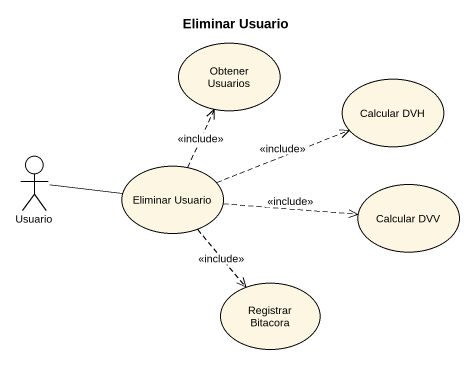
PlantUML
@startuml
title Eliminar Usuario
usecase "Obtener Usuarios" as Obtener_Usuarios
usecase "Calcular DVH" as Calcular_DVH
actor Usuario
usecase "Eliminar Usuario" as Eliminar_Usuario
usecase "Calcular DVV" as Calcular_DVV
usecase "Registrar Bitacora" as Registrar_Bitacora
Usuario -right- Eliminar_Usuario
Eliminar_Usuario .up.> Obtener_Usuarios : <<include>>
Eliminar_Usuario .right.> Calcular_DVH : <<include>>
Eliminar_Usuario .right.> Calcular_DVV : <<include>>
Eliminar_Usuario ..> Registrar_Bitacora : <<include>>
@enduml
